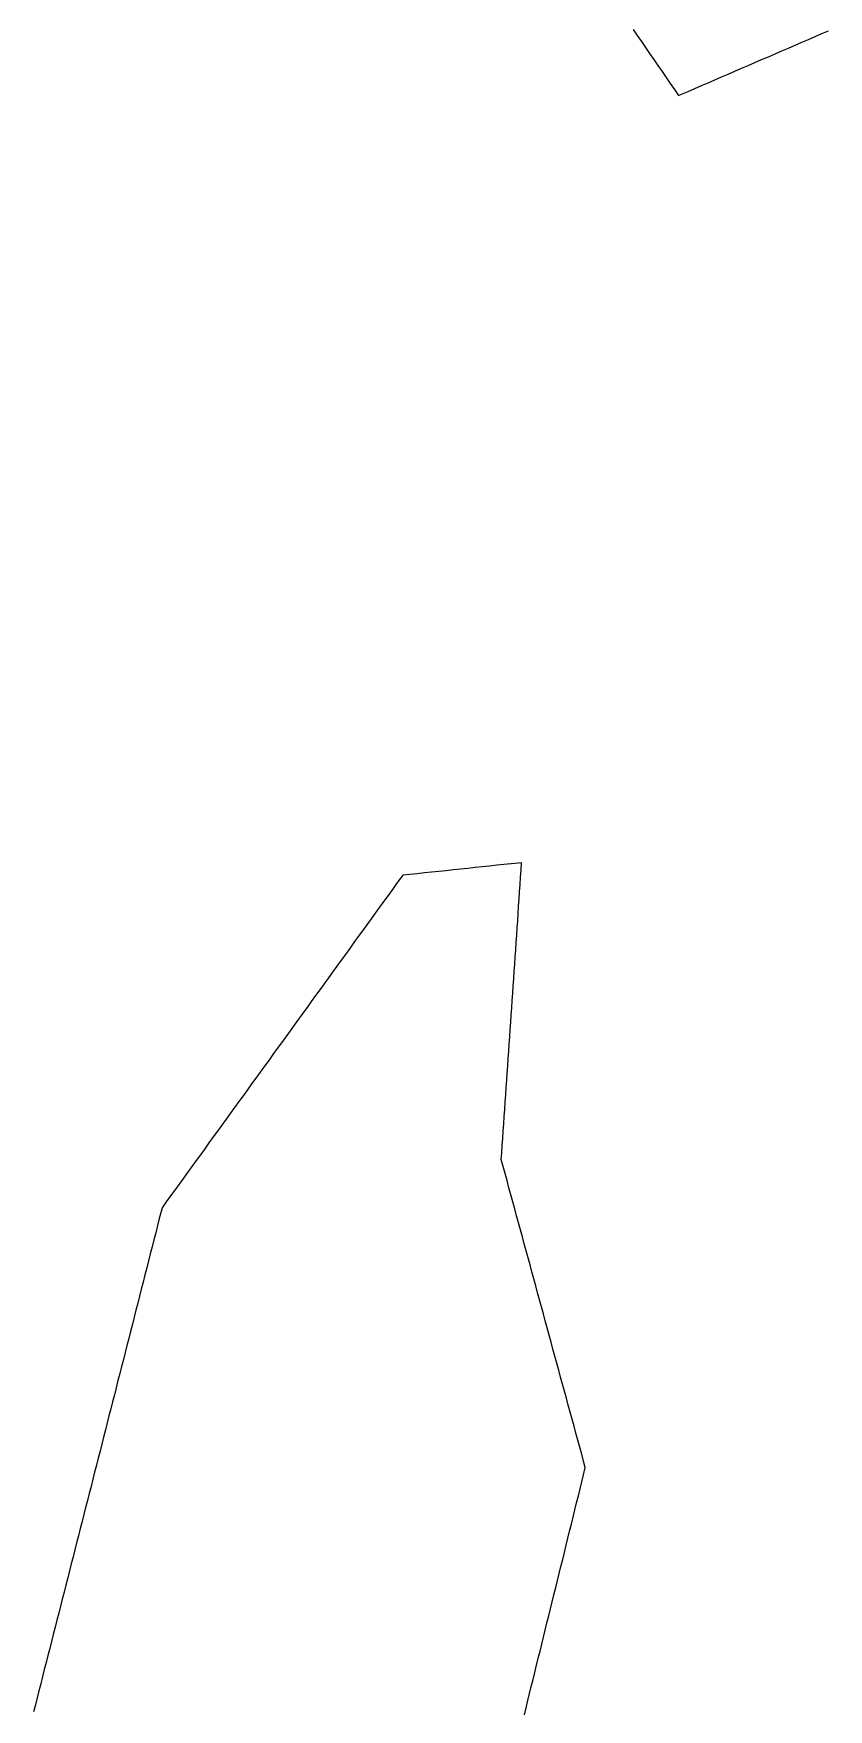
# Model space of a CAD drawing. Header units: millimetres. Extents: x 230 to 3347, y 514 to 5196.
# Drawn here: x 566.8 to 676, y 2979 to 3209.5 of the extents above; entities that cross this region are included whole.
import ezdxf

# ---------------------------------------------------------------- set-up
doc = ezdxf.new("R2010")
doc.units = ezdxf.units.MM
doc.layers.add('ALL_ISLANDS', color=7, linetype='Continuous')
doc.layers.add('OUTLINE_ISLAND_01', color=7, linetype='Continuous')

msp = doc.modelspace()

# ---------------------------------------------------------------- linework, layer by layer
at = {"layer": 'ALL_ISLANDS'}
for points in [[(649.1964, 3209.9882), (649.7634, 3209.1645), (650.3305, 3208.3408), (650.8975, 3207.5172), (651.4646, 3206.6935), (652.0316, 3205.8698), (652.5986, 3205.0461), (653.1657, 3204.2224), (653.7327, 3203.3987), (654.2998, 3202.575), (654.8668, 3201.7513), (655.4339, 3200.9277), (655.842, 3201.1042), (656.7598, 3201.5013), (657.6776, 3201.8983), (658.5955, 3202.2953), (659.5133, 3202.6923), (660.4311, 3203.0894), (661.3489, 3203.4864), (662.2667, 3203.8834), (663.1845, 3204.2805), (664.1023, 3204.6775), (665.0201, 3205.0745), (665.9379, 3205.4716), (666.8557, 3205.8686), (667.7735, 3206.2656), (668.6913, 3206.6626), (669.6091, 3207.0597), (670.5269, 3207.4567), (671.4447, 3207.8537), (672.3625, 3208.2508), (673.2803, 3208.6478), (674.1981, 3209.0448), (675.116, 3209.4418), (676.0338, 3209.8389)], [(634.2453, 2978.2664), (634.4847, 2979.2373), (634.724, 2980.2082), (634.9634, 2981.1791), (635.2028, 2982.1501), (635.4422, 2983.121), (635.6815, 2984.0919), (635.9209, 2985.0629), (636.1603, 2986.0338), (636.3996, 2987.0047), (636.639, 2987.9756), (636.8784, 2988.9466), (637.1178, 2989.9175), (637.3571, 2990.8884), (637.5965, 2991.8593), (637.8359, 2992.8303), (638.0753, 2993.8012), (638.3146, 2994.7721), (638.554, 2995.7431), (638.7934, 2996.714), (639.0327, 2997.6849), (639.2721, 2998.6558), (639.5115, 2999.6268), (639.7509, 3000.5977), (639.9902, 3001.5686), (640.2296, 3002.5396), (640.469, 3003.5105), (640.7083, 3004.4814), (640.9477, 3005.4523), (641.1871, 3006.4233), (641.4265, 3007.3942), (641.6658, 3008.3651), (641.9052, 3009.336), (642.1446, 3010.307), (642.3839, 3011.2779), (642.6233, 3012.2488), (642.3865, 3013.1175), (642.1235, 3014.0823), (641.8605, 3015.0471), (641.5974, 3016.0119), (641.3344, 3016.9766), (641.0714, 3017.9414), (640.8084, 3018.9062), (640.5453, 3019.871), (640.2823, 3020.8358), (640.0193, 3021.8006), (639.7563, 3022.7654), (639.4933, 3023.7302), (639.2302, 3024.695), (638.9672, 3025.6598), (638.7042, 3026.6245), (638.4412, 3027.5893), (638.1781, 3028.5541), (637.9151, 3029.5189), (637.6521, 3030.4837), (637.3891, 3031.4485), (637.1261, 3032.4133), (636.863, 3033.3781), (636.6, 3034.3429), (636.337, 3035.3076), (636.074, 3036.2724), (635.8109, 3037.2372), (635.5479, 3038.202), (635.2849, 3039.1668), (635.0219, 3040.1316), (634.7588, 3041.0964), (634.4958, 3042.0612), (634.2328, 3043.026), (633.9698, 3043.9908), (633.7068, 3044.9555), (633.4437, 3045.9203), (633.1807, 3046.8851), (632.9177, 3047.8499), (632.6547, 3048.8147), (632.3916, 3049.7795), (632.1286, 3050.7443), (631.8656, 3051.7091), (631.6026, 3052.6739), (631.3396, 3053.6387), (631.0765, 3054.6034), (631.1399, 3055.5284), (631.2083, 3056.526), (631.2766, 3057.5237), (631.345, 3058.5214), (631.4134, 3059.519), (631.4817, 3060.5167), (631.5501, 3061.5143), (631.6185, 3062.512), (631.6868, 3063.5097), (631.7552, 3064.5073), (631.8236, 3065.505), (631.8919, 3066.5026), (631.9603, 3067.5003), (632.0287, 3068.498), (632.097, 3069.4956), (632.1654, 3070.4933), (632.2337, 3071.4909), (632.3021, 3072.4886), (632.3705, 3073.4863), (632.4388, 3074.4839), (632.5072, 3075.4816), (632.5756, 3076.4792), (632.6439, 3077.4769), (632.7123, 3078.4746), (632.7807, 3079.4722), (632.849, 3080.4699), (632.9174, 3081.4675), (632.9858, 3082.4652), (633.0541, 3083.4629), (633.1225, 3084.4605), (633.1908, 3085.4582), (633.2592, 3086.4559), (633.3276, 3087.4535), (633.3959, 3088.4512), (633.4643, 3089.4488), (633.5327, 3090.4465), (633.601, 3091.4442), (633.6694, 3092.4418), (633.7378, 3093.4395), (633.8061, 3094.4371), (633.8745, 3095.4348), (633.4374, 3095.3885), (632.443, 3095.2832), (631.4485, 3095.1779), (630.4541, 3095.0726), (629.4597, 3094.9673), (628.4652, 3094.8619), (627.4708, 3094.7566), (626.4763, 3094.6513), (625.4819, 3094.546), (624.4875, 3094.4407), (623.493, 3094.3354), (622.4986, 3094.2301), (621.5041, 3094.1248), (620.5097, 3094.0195), (619.5153, 3093.9141), (618.5208, 3093.8088), (617.5264, 3093.7035), (617.2812, 3093.3645), (616.6951, 3092.5542), (616.1091, 3091.744), (615.523, 3090.9337), (614.937, 3090.1234), (614.3509, 3089.3132), (613.7648, 3088.5029), (613.1788, 3087.6926), (612.5927, 3086.8823), (612.0067, 3086.0721), (611.4206, 3085.2618), (610.8346, 3084.4515), (610.2485, 3083.6413), (609.6625, 3082.831), (609.0764, 3082.0207), (608.4903, 3081.2105), (607.9043, 3080.4002), (607.3182, 3079.5899), (606.7322, 3078.7796), (606.1461, 3077.9694), (605.5601, 3077.1591), (604.974, 3076.3488), (604.3879, 3075.5386), (603.8019, 3074.7283), (603.2158, 3073.918), (602.6298, 3073.1077), (602.0437, 3072.2975), (601.4577, 3071.4872), (600.8716, 3070.6769), (600.2856, 3069.8667), (599.6995, 3069.0564), (599.1134, 3068.2461), (598.5274, 3067.4359), (597.9413, 3066.6256), (597.3553, 3065.8153), (596.7692, 3065.005), (596.1832, 3064.1948), (595.5971, 3063.3845), (595.0111, 3062.5742), (594.425, 3061.764), (593.8389, 3060.9537), (593.2529, 3060.1434), (592.6668, 3059.3331), (592.0808, 3058.5229), (591.4947, 3057.7126), (590.9087, 3056.9023), (590.3226, 3056.0921), (589.7365, 3055.2818), (589.1505, 3054.4715), (588.5644, 3053.6613), (587.9784, 3052.851), (587.3923, 3052.0407), (586.8063, 3051.2304), (586.2202, 3050.4202), (585.6342, 3049.6099), (585.0481, 3048.7996), (584.462, 3047.9894), (584.328, 3047.4632), (584.0812, 3046.4942), (583.8343, 3045.5251), (583.5875, 3044.5561), (583.3406, 3043.587), (583.0938, 3042.6179), (582.847, 3041.6489), (582.6001, 3040.6798), (582.3533, 3039.7108), (582.1064, 3038.7417), (581.8596, 3037.7727), (581.6127, 3036.8036), (581.3659, 3035.8346), (581.119, 3034.8655), (580.8722, 3033.8964), (580.6254, 3032.9274), (580.3785, 3031.9583), (580.1317, 3030.9893), (579.8848, 3030.0202), (579.638, 3029.0512), (579.3911, 3028.0821), (579.1443, 3027.1131), (578.8974, 3026.144), (578.6506, 3025.175), (578.4038, 3024.2059), (578.1569, 3023.2368), (577.9101, 3022.2678), (577.6632, 3021.2987), (577.4164, 3020.3297), (577.1695, 3019.3606), (576.9227, 3018.3916), (576.6758, 3017.4225), (576.429, 3016.4535), (576.1822, 3015.4844), (575.9353, 3014.5153), (575.6885, 3013.5463), (575.4416, 3012.5772), (575.1948, 3011.6082), (574.9479, 3010.6391), (574.7011, 3009.6701), (574.4542, 3008.701), (574.2074, 3007.732), (573.9606, 3006.7629), (573.7137, 3005.7938), (573.4669, 3004.8248), (573.22, 3003.8557), (572.9732, 3002.8867), (572.7263, 3001.9176), (572.4795, 3000.9486), (572.2326, 2999.9795), (571.9858, 2999.0105), (571.739, 2998.0414), (571.4921, 2997.0724), (571.2453, 2996.1033), (570.9984, 2995.1342), (570.7516, 2994.1652), (570.5047, 2993.1961), (570.2579, 2992.2271), (570.011, 2991.258), (569.7642, 2990.289), (569.5174, 2989.3199), (569.2705, 2988.3509), (569.0237, 2987.3818), (568.7768, 2986.4127), (568.53, 2985.4437), (568.2831, 2984.4746), (568.0363, 2983.5056), (567.7894, 2982.5365), (567.5426, 2981.5675), (567.2958, 2980.5984), (567.0489, 2979.6294), (566.8021, 2978.6603)]]:
    msp.add_lwpolyline(points, dxfattribs=at)
at = {"layer": 'OUTLINE_ISLAND_01'}
for points in [[(649.1964, 3209.9882), (649.7634, 3209.1645), (650.3305, 3208.3408), (650.8975, 3207.5172), (651.4646, 3206.6935), (652.0316, 3205.8698), (652.5986, 3205.0461), (653.1657, 3204.2224), (653.7327, 3203.3987), (654.2998, 3202.575), (654.8668, 3201.7513), (655.4339, 3200.9277), (655.842, 3201.1042), (656.7598, 3201.5013), (657.6776, 3201.8983), (658.5955, 3202.2953), (659.5133, 3202.6923), (660.4311, 3203.0894), (661.3489, 3203.4864), (662.2667, 3203.8834), (663.1845, 3204.2805), (664.1023, 3204.6775), (665.0201, 3205.0745), (665.9379, 3205.4716), (666.8557, 3205.8686), (667.7735, 3206.2656), (668.6913, 3206.6626), (669.6091, 3207.0597), (670.5269, 3207.4567), (671.4447, 3207.8537), (672.3625, 3208.2508), (673.2803, 3208.6478), (674.1981, 3209.0448), (675.116, 3209.4418), (676.0338, 3209.8389)], [(634.2453, 2978.2664), (634.4847, 2979.2373), (634.724, 2980.2082), (634.9634, 2981.1791), (635.2028, 2982.1501), (635.4422, 2983.121), (635.6815, 2984.0919), (635.9209, 2985.0629), (636.1603, 2986.0338), (636.3996, 2987.0047), (636.639, 2987.9756), (636.8784, 2988.9466), (637.1178, 2989.9175), (637.3571, 2990.8884), (637.5965, 2991.8593), (637.8359, 2992.8303), (638.0753, 2993.8012), (638.3146, 2994.7721), (638.554, 2995.7431), (638.7934, 2996.714), (639.0327, 2997.6849), (639.2721, 2998.6558), (639.5115, 2999.6268), (639.7509, 3000.5977), (639.9902, 3001.5686), (640.2296, 3002.5396), (640.469, 3003.5105), (640.7083, 3004.4814), (640.9477, 3005.4523), (641.1871, 3006.4233), (641.4265, 3007.3942), (641.6658, 3008.3651), (641.9052, 3009.336), (642.1446, 3010.307), (642.3839, 3011.2779), (642.6233, 3012.2488), (642.3865, 3013.1175), (642.1235, 3014.0823), (641.8605, 3015.0471), (641.5974, 3016.0119), (641.3344, 3016.9766), (641.0714, 3017.9414), (640.8084, 3018.9062), (640.5453, 3019.871), (640.2823, 3020.8358), (640.0193, 3021.8006), (639.7563, 3022.7654), (639.4933, 3023.7302), (639.2302, 3024.695), (638.9672, 3025.6598), (638.7042, 3026.6245), (638.4412, 3027.5893), (638.1781, 3028.5541), (637.9151, 3029.5189), (637.6521, 3030.4837), (637.3891, 3031.4485), (637.1261, 3032.4133), (636.863, 3033.3781), (636.6, 3034.3429), (636.337, 3035.3076), (636.074, 3036.2724), (635.8109, 3037.2372), (635.5479, 3038.202), (635.2849, 3039.1668), (635.0219, 3040.1316), (634.7588, 3041.0964), (634.4958, 3042.0612), (634.2328, 3043.026), (633.9698, 3043.9908), (633.7068, 3044.9555), (633.4437, 3045.9203), (633.1807, 3046.8851), (632.9177, 3047.8499), (632.6547, 3048.8147), (632.3916, 3049.7795), (632.1286, 3050.7443), (631.8656, 3051.7091), (631.6026, 3052.6739), (631.3396, 3053.6387), (631.0765, 3054.6034), (631.1399, 3055.5284), (631.2083, 3056.526), (631.2766, 3057.5237), (631.345, 3058.5214), (631.4134, 3059.519), (631.4817, 3060.5167), (631.5501, 3061.5143), (631.6185, 3062.512), (631.6868, 3063.5097), (631.7552, 3064.5073), (631.8236, 3065.505), (631.8919, 3066.5026), (631.9603, 3067.5003), (632.0287, 3068.498), (632.097, 3069.4956), (632.1654, 3070.4933), (632.2337, 3071.4909), (632.3021, 3072.4886), (632.3705, 3073.4863), (632.4388, 3074.4839), (632.5072, 3075.4816), (632.5756, 3076.4792), (632.6439, 3077.4769), (632.7123, 3078.4746), (632.7807, 3079.4722), (632.849, 3080.4699), (632.9174, 3081.4675), (632.9858, 3082.4652), (633.0541, 3083.4629), (633.1225, 3084.4605), (633.1908, 3085.4582), (633.2592, 3086.4559), (633.3276, 3087.4535), (633.3959, 3088.4512), (633.4643, 3089.4488), (633.5327, 3090.4465), (633.601, 3091.4442), (633.6694, 3092.4418), (633.7378, 3093.4395), (633.8061, 3094.4371), (633.8745, 3095.4348), (633.4374, 3095.3885), (632.443, 3095.2832), (631.4485, 3095.1779), (630.4541, 3095.0726), (629.4597, 3094.9673), (628.4652, 3094.8619), (627.4708, 3094.7566), (626.4763, 3094.6513), (625.4819, 3094.546), (624.4875, 3094.4407), (623.493, 3094.3354), (622.4986, 3094.2301), (621.5041, 3094.1248), (620.5097, 3094.0195), (619.5153, 3093.9141), (618.5208, 3093.8088), (617.5264, 3093.7035), (617.2812, 3093.3645), (616.6951, 3092.5542), (616.1091, 3091.744), (615.523, 3090.9337), (614.937, 3090.1234), (614.3509, 3089.3132), (613.7648, 3088.5029), (613.1788, 3087.6926), (612.5927, 3086.8823), (612.0067, 3086.0721), (611.4206, 3085.2618), (610.8346, 3084.4515), (610.2485, 3083.6413), (609.6625, 3082.831), (609.0764, 3082.0207), (608.4903, 3081.2105), (607.9043, 3080.4002), (607.3182, 3079.5899), (606.7322, 3078.7796), (606.1461, 3077.9694), (605.5601, 3077.1591), (604.974, 3076.3488), (604.3879, 3075.5386), (603.8019, 3074.7283), (603.2158, 3073.918), (602.6298, 3073.1077), (602.0437, 3072.2975), (601.4577, 3071.4872), (600.8716, 3070.6769), (600.2856, 3069.8667), (599.6995, 3069.0564), (599.1134, 3068.2461), (598.5274, 3067.4359), (597.9413, 3066.6256), (597.3553, 3065.8153), (596.7692, 3065.005), (596.1832, 3064.1948), (595.5971, 3063.3845), (595.0111, 3062.5742), (594.425, 3061.764), (593.8389, 3060.9537), (593.2529, 3060.1434), (592.6668, 3059.3331), (592.0808, 3058.5229), (591.4947, 3057.7126), (590.9087, 3056.9023), (590.3226, 3056.0921), (589.7365, 3055.2818), (589.1505, 3054.4715), (588.5644, 3053.6613), (587.9784, 3052.851), (587.3923, 3052.0407), (586.8063, 3051.2304), (586.2202, 3050.4202), (585.6342, 3049.6099), (585.0481, 3048.7996), (584.462, 3047.9894), (584.328, 3047.4632), (584.0812, 3046.4942), (583.8343, 3045.5251), (583.5875, 3044.5561), (583.3406, 3043.587), (583.0938, 3042.6179), (582.847, 3041.6489), (582.6001, 3040.6798), (582.3533, 3039.7108), (582.1064, 3038.7417), (581.8596, 3037.7727), (581.6127, 3036.8036), (581.3659, 3035.8346), (581.119, 3034.8655), (580.8722, 3033.8964), (580.6254, 3032.9274), (580.3785, 3031.9583), (580.1317, 3030.9893), (579.8848, 3030.0202), (579.638, 3029.0512), (579.3911, 3028.0821), (579.1443, 3027.1131), (578.8974, 3026.144), (578.6506, 3025.175), (578.4038, 3024.2059), (578.1569, 3023.2368), (577.9101, 3022.2678), (577.6632, 3021.2987), (577.4164, 3020.3297), (577.1695, 3019.3606), (576.9227, 3018.3916), (576.6758, 3017.4225), (576.429, 3016.4535), (576.1822, 3015.4844), (575.9353, 3014.5153), (575.6885, 3013.5463), (575.4416, 3012.5772), (575.1948, 3011.6082), (574.9479, 3010.6391), (574.7011, 3009.6701), (574.4542, 3008.701), (574.2074, 3007.732), (573.9606, 3006.7629), (573.7137, 3005.7938), (573.4669, 3004.8248), (573.22, 3003.8557), (572.9732, 3002.8867), (572.7263, 3001.9176), (572.4795, 3000.9486), (572.2326, 2999.9795), (571.9858, 2999.0105), (571.739, 2998.0414), (571.4921, 2997.0724), (571.2453, 2996.1033), (570.9984, 2995.1342), (570.7516, 2994.1652), (570.5047, 2993.1961), (570.2579, 2992.2271), (570.011, 2991.258), (569.7642, 2990.289), (569.5174, 2989.3199), (569.2705, 2988.3509), (569.0237, 2987.3818), (568.7768, 2986.4127), (568.53, 2985.4437), (568.2831, 2984.4746), (568.0363, 2983.5056), (567.7894, 2982.5365), (567.5426, 2981.5675), (567.2958, 2980.5984), (567.0489, 2979.6294), (566.8021, 2978.6603)]]:
    msp.add_lwpolyline(points, dxfattribs=at)

doc.saveas('drawing.dxf')
